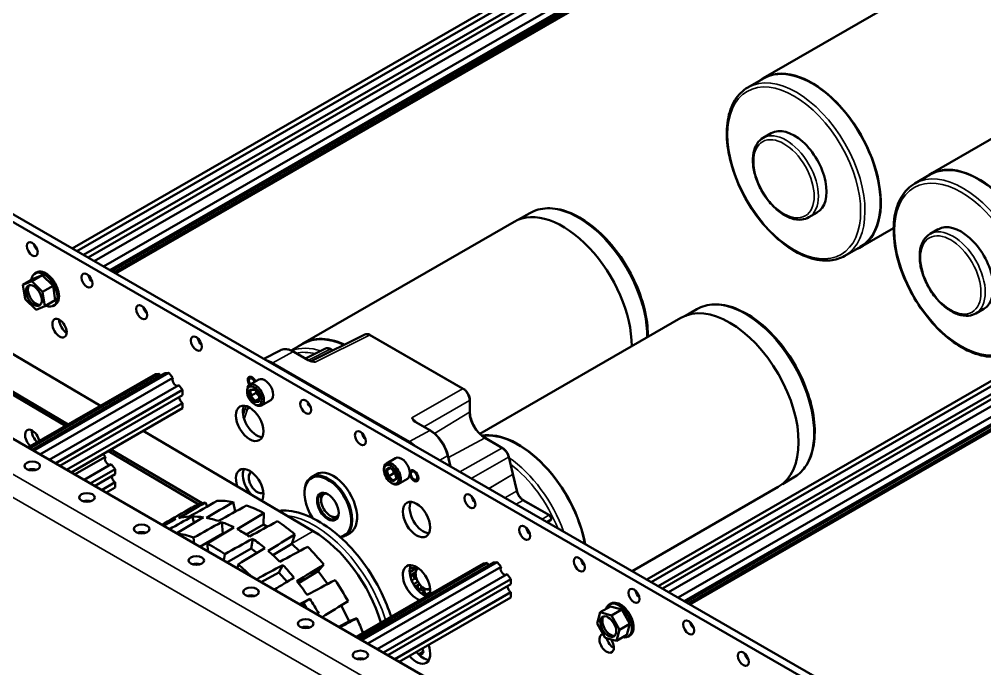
# Model space of a CAD drawing. Header units: inches. Extents: x 7.8 to 84, y 3.4 to 72.4.
# Drawn here: x 54.8 to 67.28, y 47.62 to 56 of the extents above; entities that cross this region are included whole.
import ezdxf

# ---------------------------------------------------------------- set-up
doc = ezdxf.new("R2010")
doc.units = ezdxf.units.IN
doc.header["$MEASUREMENT"] = 0
doc.layers.add('Visible (ANSI)', color=7, linetype='Continuous', lineweight=50)
doc.layers.add('Visible Narrow (ANSI)', color=7, linetype='Continuous', lineweight=35)

msp = doc.modelspace()

# ---------------------------------------------------------------- linework, layer by layer
at = {"layer": 'Visible (ANSI)'}
for p, q in [((55.487, 53.044), (66.269, 59.253)), ((55.545, 53.011), (66.327, 59.22)), ((55.633, 52.96), (66.415, 59.169)), ((55.691, 52.926), (66.473, 59.135)), ((55.77, 52.881), (66.502, 59.061)), ((55.891, 52.811), (66.546, 58.947)), ((55.97, 52.766), (66.575, 58.872)), ((55.992, 52.753), (66.546, 58.831)), ((56.024, 52.734), (66.502, 58.768)), ((56.046, 52.722), (66.473, 58.727)), ((47.632, 57.465), (70.083, 44.537)), ((47.721, 57.516), (70.171, 44.588)), ((67.15, 56.818), (64.418, 55.244)), ((68.227, 42.804), (45.599, 55.834)), ((69.306, 55.576), (66.574, 54.002)), ((64.219, 55.124), (64.42, 55.24)), ((73.693, 54.977), (62.911, 48.768)), ((73.751, 54.944), (62.969, 48.735)), ((73.84, 54.893), (63.058, 48.684)), ((73.897, 54.86), (63.115, 48.651)), ((73.926, 54.785), (63.195, 48.605)), ((73.971, 54.671), (63.316, 48.536)), ((73.999, 54.597), (63.395, 48.49)), ((73.971, 54.555), (63.416, 48.478)), ((64.417, 54.473), (64.522, 54.533)), ((55.85, 51.012), (50.065, 54.413)), ((73.926, 54.492), (63.449, 48.459)), ((73.897, 54.451), (63.47, 48.447)), ((55.432, 50.771), (49.909, 54.019)), ((55.4, 50.753), (49.916, 53.977)), ((66.375, 53.882), (66.577, 53.998)), ((61.401, 53.501), (61.256, 53.418)), ((65.008, 53.447), (65.113, 53.507)), ((58.465, 51.816), (61.197, 53.39)), ((66.103, 53.307), (65.675, 53.06)), ((66.574, 53.231), (66.678, 53.292)), ((65.471, 52.949), (65.673, 53.065)), ((55.096, 52.7), (54.962, 52.622)), ((55.096, 52.7), (54.983, 52.652)), ((55.026, 52.734), (55.004, 52.721)), ((55.238, 52.561), (55.096, 52.7)), ((54.983, 52.652), (54.848, 52.575)), ((54.962, 52.622), (54.848, 52.575)), ((54.848, 52.575), (54.876, 52.388)), ((55.103, 52.484), (54.962, 52.622)), ((55.238, 52.561), (55.103, 52.484)), ((55.266, 52.375), (55.238, 52.561)), ((55.73, 52.627), (55.738, 52.632)), ((55.131, 52.297), (55.103, 52.484)), ((54.876, 52.388), (55.018, 52.25)), ((55.018, 52.25), (55.131, 52.297)), ((55.266, 52.375), (55.131, 52.297)), ((55.265, 52.318), (55.244, 52.305)), ((63.558, 52.26), (63.413, 52.176)), ((67.165, 52.205), (67.269, 52.265)), ((60.754, 50.651), (63.354, 52.148)), ((59.268, 51.933), (58.575, 51.588)), ((60.541, 51.233), (59.337, 51.926)), ((58.317, 51.726), (58.468, 51.812)), ((58.173, 51.728), (57.962, 51.619)), ((58.348, 51.71), (58.537, 51.601)), ((58.503, 51.621), (58.759, 51.751)), ((58.829, 51.745), (58.857, 51.728)), ((56.56, 51.42), (54.912, 50.472)), ((56.61, 51.425), (54.933, 50.459)), ((56.686, 51.432), (54.965, 50.441)), ((56.736, 51.437), (54.986, 50.429)), ((56.56, 51.42), (56.61, 51.425)), ((56.686, 51.432), (56.736, 51.437)), ((56.736, 51.437), (56.787, 51.374)), ((56.787, 51.374), (55.065, 50.383)), ((57.897, 51.351), (57.778, 51.283)), ((57.787, 51.386), (57.79, 51.387)), ((56.863, 51.279), (55.186, 50.314)), ((56.913, 51.217), (55.265, 50.268)), ((56.863, 51.279), (56.913, 51.217)), ((56.913, 51.217), (56.913, 51.15)), ((57.746, 51.196), (57.746, 51.212)), ((57.778, 51.218), (57.84, 51.225)), ((57.779, 51.135), (57.778, 51.218)), ((57.792, 51.214), (57.778, 51.218)), ((57.845, 51.219), (57.792, 51.214)), ((57.792, 51.214), (57.793, 51.14)), ((57.864, 51.18), (57.793, 51.14)), ((57.84, 51.225), (57.903, 51.148)), ((57.864, 51.18), (57.864, 51.196)), ((57.903, 51.132), (57.864, 51.18)), ((56.913, 51.15), (55.324, 50.235)), ((56.913, 51.048), (55.412, 50.183)), ((56.913, 51.048), (56.913, 50.981)), ((57.793, 51.14), (57.779, 51.135)), ((57.842, 51.058), (57.779, 51.135)), ((57.793, 51.14), (57.849, 51.071)), ((57.842, 51.058), (57.849, 51.071)), ((57.904, 51.065), (57.842, 51.058)), ((57.903, 51.103), (57.849, 51.071)), ((57.849, 51.071), (57.903, 51.077)), ((57.903, 51.148), (57.904, 51.065)), ((58.051, 51.085), (57.932, 51.016)), ((60.625, 51.087), (60.625, 50.94)), ((56.913, 50.981), (55.47, 50.15)), ((57.841, 51.032), (57.855, 51.024)), ((59.908, 50.817), (59.908, 50.817)), ((59.915, 50.821), (59.915, 50.821)), ((59.927, 50.801), (60.116, 50.692)), ((58.601, 49.394), (56.402, 50.687)), ((60.823, 50.597), (61.049, 50.466)), ((57.124, 49.739), (55.953, 50.428)), ((57.164, 49.753), (55.985, 50.446)), ((55.914, 50.352), (55.517, 50.123)), ((55.885, 50.389), (55.914, 50.352)), ((59.665, 50.336), (59.546, 50.268)), ((60.341, 50.374), (60.376, 50.228)), ((61.182, 50.134), (61.129, 50.354)), ((54.979, 50.194), (54.952, 50.179)), ((55.991, 50.257), (55.638, 50.054)), ((56.041, 50.195), (55.717, 50.008)), ((55.991, 50.257), (56.041, 50.195)), ((56.041, 50.195), (56.041, 50.128)), ((59.514, 50.181), (59.514, 50.197)), ((59.538, 50.184), (59.587, 50.218)), ((59.56, 50.092), (59.538, 50.184)), ((59.553, 50.182), (59.538, 50.184)), ((59.595, 50.211), (59.553, 50.182)), ((59.599, 50.208), (59.553, 50.182)), ((59.553, 50.182), (59.573, 50.1)), ((59.587, 50.218), (59.657, 50.16)), ((59.644, 50.141), (59.635, 50.178)), ((59.88, 50.181), (59.883, 50.182)), ((56.041, 50.128), (55.775, 49.975)), ((58.661, 50.139), (58.579, 50.092)), ((59.573, 50.1), (59.56, 50.092)), ((59.631, 50.034), (59.56, 50.092)), ((59.644, 50.141), (59.573, 50.1)), ((59.573, 50.1), (59.635, 50.049)), ((59.679, 50.068), (59.631, 50.034)), ((59.631, 50.034), (59.635, 50.049)), ((59.635, 50.049), (59.677, 50.078)), ((59.666, 50.123), (59.644, 50.141)), ((59.657, 50.16), (59.679, 50.068)), ((59.818, 50.069), (59.7, 50.001)), ((59.954, 50.053), (59.956, 50.054)), ((61.233, 49.917), (61.182, 50.132)), ((64.81, 50.084), (64.665, 50.001)), ((56.041, 50.026), (55.864, 49.923)), ((56.041, 49.959), (55.922, 49.89)), ((56.041, 50.026), (56.041, 49.959)), ((59.608, 50.017), (59.622, 50.009)), ((62.723, 48.877), (64.612, 49.964)), ((58.488, 49.883), (58.488, 49.891)), ((58.704, 49.795), (58.704, 49.811)), ((61.654, 49.599), (61.321, 49.79)), ((57.208, 49.765), (57.229, 49.712)), ((57.231, 49.713), (57.228, 49.715)), ((57.567, 49.77), (57.593, 49.645)), ((57.036, 49.582), (57.061, 49.5)), ((57.962, 49.628), (57.96, 49.479)), ((58.822, 49.591), (58.836, 49.583)), ((61.678, 49.556), (61.678, 49.557)), ((56.671, 49.489), (56.645, 49.474)), ((56.705, 49.507), (56.714, 49.489)), ((57.418, 49.51), (57.432, 49.362)), ((57.96, 49.479), (57.736, 49.35)), ((57.96, 49.479), (58.008, 49.45)), ((61.666, 49.53), (61.63, 49.506)), ((56.836, 49.366), (56.837, 49.363)), ((57.063, 49.233), (57.055, 49.309)), ((57.137, 49.19), (57.432, 49.362)), ((57.432, 49.362), (57.439, 49.359)), ((57.82, 49.295), (57.8, 49.168)), ((58.363, 49.351), (58.324, 49.23)), ((59.077, 49.369), (59.016, 49.334)), ((57.23, 49.233), (57.241, 49.131)), ((57.485, 48.99), (57.8, 49.168)), ((57.8, 49.168), (57.873, 49.112)), ((58.324, 49.23), (58.079, 49.084)), ((58.324, 49.23), (58.425, 49.135)), ((57.444, 49.013), (57.457, 49.098)), ((57.631, 48.964), (57.623, 48.91)), ((58.21, 48.955), (58.157, 48.859)), ((58.736, 48.961), (58.664, 48.878)), ((60.802, 48.977), (59.155, 48.028)), ((60.852, 48.982), (59.176, 48.016)), ((60.929, 48.989), (59.208, 47.998)), ((60.979, 48.993), (59.229, 47.986)), ((61.029, 48.931), (59.308, 47.94)), ((59.919, 48.918), (59.908, 48.912)), ((60.802, 48.977), (60.852, 48.982)), ((60.929, 48.989), (60.979, 48.993)), ((60.979, 48.993), (61.029, 48.931)), ((57.929, 48.734), (58.157, 48.859)), ((58.157, 48.859), (58.264, 48.739)), ((58.664, 48.878), (58.41, 48.723)), ((58.664, 48.878), (58.787, 48.711)), ((61.106, 48.836), (59.429, 47.87)), ((59.848, 48.864), (59.925, 48.909)), ((59.925, 48.864), (59.854, 48.822)), ((59.895, 48.831), (59.857, 48.809)), ((61.106, 48.836), (61.156, 48.774)), ((61.156, 48.774), (59.508, 47.825)), ((61.156, 48.707), (59.566, 47.791)), ((59.913, 48.78), (59.874, 48.757)), ((59.898, 48.707), (59.955, 48.739)), ((59.976, 48.708), (59.918, 48.674)), ((59.977, 48.706), (59.92, 48.672)), ((61.156, 48.774), (61.156, 48.707)), ((61.156, 48.605), (59.655, 47.74)), ((59.962, 48.644), (59.948, 48.636)), ((60.002, 48.587), (60.044, 48.611)), ((60.054, 48.575), (60.037, 48.565)), ((61.156, 48.605), (61.156, 48.538)), ((62.77, 48.621), (62.768, 48.62)), ((62.814, 48.544), (62.813, 48.543)), ((58.438, 48.441), (58.475, 48.461)), ((58.556, 48.519), (58.475, 48.461)), ((58.475, 48.461), (58.515, 48.397)), ((58.96, 48.434), (59.064, 48.229)), ((61.156, 48.538), (59.713, 47.707)), ((62.444, 48.422), (62.31, 48.345)), ((62.45, 48.458), (62.429, 48.446)), ((62.59, 48.381), (62.444, 48.422)), ((62.31, 48.345), (62.269, 48.201)), ((62.455, 48.304), (62.31, 48.345)), ((62.59, 48.381), (62.455, 48.304)), ((62.56, 48.119), (62.455, 48.304)), ((62.694, 48.197), (62.59, 48.381)), ((59.064, 48.229), (58.931, 48.157)), ((59.064, 48.229), (59.164, 48.268)), ((62.269, 48.201), (62.374, 48.017)), ((62.694, 48.197), (62.56, 48.119)), ((62.653, 48.054), (62.694, 48.197)), ((62.519, 47.976), (62.56, 48.119)), ((62.653, 48.054), (62.519, 47.976)), ((62.69, 48.042), (62.669, 48.03)), ((62.374, 48.017), (62.519, 47.976)), ((59.964, 47.801), (60.028, 47.838)), ((60.016, 47.817), (59.974, 47.792)), ((59.222, 47.751), (59.194, 47.735))]:
    msp.add_line(p, q, dxfattribs=at)
for centre, major_axis, ratio, start_param, end_param in [((67.779, 55.726), (-0.629, 1.092), 0.578093, 3.925253, 6.283185), ((65.046, 54.152), (0.626, -1.088), 0.578093, 0, 3.141593), ((65.046, 54.152), (0.629, -1.092), 0.578093, 6.194069, 9.513895), ((64.817, 54.02), (0.295, -0.513), 0.578093, 0, 3.141593), ((67.203, 52.91), (0.626, -1.088), 0.578093, 0, 3.141593), ((67.203, 52.91), (0.629, -1.092), 0.578093, 6.194069, 9.513895), ((61.826, 52.298), (-0.629, 1.092), 0.578093, 3.925253, 6.283185), ((66.974, 52.778), (0.295, -0.513), 0.578093, 0, 3.141593), ((55.057, 53.087), (0.0499, -0.0867), 0.578093, 4.222063, 5.202715), ((55.124, 52.513), (0.12, -0.208), 0.578093, 5.631057, 10.076906), ((55.145, 52.526), (0.12, -0.208), 0.578093, 0, 3.141593), ((55.764, 52.68), (0.0499, -0.0867), 0.578093, 4.222063, 5.202715), ((55.017, 52.451), (-0.073, 0.127), 0.578093, 0.183717, 2.957875), ((56.471, 52.273), (0.0499, -0.0867), 0.578093, 4.222063, 5.202715), ((63.983, 51.056), (-0.629, 1.092), 0.578093, 3.141593, 6.283185), ((55.411, 52.066), (0.066, -0.114), 0.578093, 3.873537, 5.55124), ((57.178, 51.865), (0.0499, -0.0867), 0.578093, 4.222063, 5.202715), ((59.094, 50.725), (-0.629, 1.092), 0.578093, 5.60104, 6.372302), ((59.094, 50.725), (-0.626, 1.088), 0.578093, 5.60633, 6.283185), ((58.527, 51.584), (0.01, 0.0173), 0.578093, 6.276178, 6.283185), ((56.648, 51.429), (0.0312, -0.0542), 0.578093, 4.452523, 4.972255), ((56.825, 51.327), (-0.0312, 0.0542), 0.578093, 0.263733, 2.87786), ((57.855, 51.15), (-0.077, 0.133), 0.578093, 2.354261, 7.070517), ((57.811, 51.315), (-0.0399, 0.0693), 0.578093, 4.576611, 7.990033), ((57.974, 51.218), (0.077, -0.133), 0.578093, 0, 3.141593), ((56.913, 51.099), (0.0312, -0.0542), 0.578093, 3.925057, 5.499721), ((58.593, 51.051), (0.0499, -0.0867), 0.578093, 4.222063, 5.202715), ((57.868, 50.836), (0.125, -0.217), 0.578093, 3.502231, 5.922547), ((59.917, 50.784), (0.01, 0.0173), 0.578093, 0, 0.006167), ((54.969, 50.584), (-0.066, 0.114), 0.578093, 4.164953, 8.401418), ((55.057, 50.634), (0.066, -0.114), 0.578093, 3.873537, 5.259825), ((61.251, 49.483), (-0.629, 1.092), 0.578093, 4.166232, 6.058261), ((59.3, 50.644), (-0.0499, 0.0867), 0.578093, 1.08047, 2.061123), ((61.251, 49.483), (-0.626, 1.088), 0.578093, 4.167196, 6.054187), ((55.953, 50.305), (-0.0312, 0.0542), 0.578093, 0.263733, 2.87786), ((59.742, 50.203), (0.077, -0.133), 0.578093, 0, 3.141593), ((54.969, 50.137), (-0.1, 0), 0.575862, 4.161035, 5.263743), ((57.779, 49.968), (-0.125, 0.217), 0.578093, 3.458863, 7.519635), ((57.868, 50.019), (-0.125, 0.217), 0.578093, 0.360638, 2.020185), ((58.857, 49.75), (-0.218, 0.379), 0.578093, 5.496233, 6.382451), ((59.623, 50.134), (-0.077, 0.133), 0.578093, 2.354261, 7.070517), ((59.904, 50.109), (0.0399, -0.0693), 0.578093, 4.188008, 9.955619), ((56.041, 50.077), (0.0312, -0.0542), 0.578093, 3.925057, 5.499721), ((58.79, 49.709), (0.213, -0.37), 0.578093, 6.042249, 11.057561), ((58.797, 49.713), (-0.218, 0.379), 0.578093, 2.88356, 7.070517), ((58.859, 49.748), (0.218, -0.379), 0.578093, 0, 2.361616), ((55.676, 49.73), (-0.1, 0), 0.575862, 4.161035, 5.263743), ((58.023, 47.959), (-0.998, 1.733), 0.578093, 5.828118, 5.988635), ((57.868, 50.019), (0.125, -0.217), 0.578093, 5.81672, 5.922547), ((58.797, 49.713), (-0.094, 0.162), 0.578093, 5.522075, 10.185888), ((58.822, 49.727), (-0.083, 0.145), 0.578093, 5.986323, 9.721641), ((58.836, 49.735), (-0.093, 0.162), 0.578093, 0.202504, 0.787332), ((60.714, 49.829), (-0.0499, 0.0867), 0.578093, 1.08047, 2.061123), ((54.647, 46.015), (-54.956, -31.769), 0.031465, 4.65077, 4.657328), ((54.647, 46.015), (-52.798, -30.946), 0.031771, 4.64526, 4.651818), ((54.648, 46.015), (-55.207, -31.27), 0.030706, 4.645878, 4.652436), ((58.023, 47.959), (-0.998, 1.733), 0.578093, 6.113717, 6.274235), ((54.648, 46.015), (-52.636, -31.472), 0.028184, 4.640056, 4.646614), ((54.647, 46.015), (-55.368, -30.76), 0.027579, 4.641236, 4.647794), ((58.023, 47.959), (-0.998, 1.733), 0.578093, 5.542518, 5.703036), ((60.024, 49.594), (-0.125, 0.217), 0.578093, 0.360638, 2.780954), ((60.691, 49.496), (-52.917, -30.683), 0.03256, 4.76659, 4.769618), ((57.669, 47.756), (-0.998, 1.733), 0.578093, 6.137993, 6.249959), ((60.691, 49.496), (-55.296, -31.012), 0.029427, 4.762026, 4.767337), ((60.691, 49.496), (-52.703, -31.21), 0.0303, 4.761092, 4.76765), ((57.669, 47.756), (-0.998, 1.733), 0.578093, 5.995193, 6.107159), ((57.669, 47.756), (-0.998, 1.733), 0.578093, 5.852394, 5.964359), ((57.669, 47.756), (-0.998, 1.733), 0.578093, 5.709594, 5.82156), ((54.647, 46.015), (-52.589, -31.967), 0.022243, 4.635797, 4.642354), ((58.836, 49.735), (0.093, -0.162), 0.578093, 5.495853, 6.080682), ((60.691, 49.496), (-55.092, -31.523), 0.031388, 4.766835, 4.767912), ((57.669, 47.756), (-0.998, 1.733), 0.578093, 6.280793, 6.283185), ((60.691, 49.496), (-55.406, -30.51), 0.025184, 4.757639, 4.764197), ((60.691, 49.496), (-52.596, -31.726), 0.025476, 4.756305, 4.762863), ((57.669, 47.756), (-0.998, 1.733), 0.578093, 5.566794, 5.67876), ((57.669, 47.756), (0.998, -1.733), 0.578093, 2.282402, 2.394368), ((54.647, 46.015), (-55.417, -30.272), 0.022287, 4.637171, 4.643729), ((58.023, 47.959), (-0.998, 1.733), 0.578093, 5.256919, 5.417437), ((61.421, 49.422), (-0.0499, 0.0867), 0.578093, 1.08047, 2.061123), ((56.383, 49.323), (-0.1, 0), 0.575862, 4.161035, 5.263743), ((56.515, 49.539), (-0.094, -0.162), 0.578093, 0.020166, 0.116353), ((57.316, 47.552), (-0.998, 1.733), 0.578093, 5.685318, 5.845836), ((60.691, 49.496), (-55.398, -30.049), 0.018936, 4.753968, 4.760526), ((57.669, 47.756), (-0.998, 1.733), 0.578093, 5.281195, 5.393161), ((54.647, 46.015), (-52.659, -32.387), 0.014514, 4.632847, 4.639405), ((58.591, 48.286), (-0.68, 1.18), 0.578093, 4.332634, 5.489249), ((57.316, 47.552), (-0.998, 1.733), 0.578093, 5.399719, 5.560236), ((60.691, 49.496), (-52.609, -32.189), 0.01856, 4.752668, 4.759226), ((54.647, 46.015), (-55.356, -29.85), 0.015193, 4.633975, 4.640533), ((58.023, 47.959), (-0.998, 1.733), 0.578093, 4.97132, 5.131837), ((57.669, 47.756), (0.998, -1.733), 0.578093, 1.996803, 2.108768), ((57.09, 48.916), (0.1, 0), 0.575862, 1.019442, 2.12215), ((57.316, 47.552), (-0.807, 1.401), 0.578093, 5.66049, 5.686658), ((57.316, 47.552), (-0.998, 1.733), 0.578093, 5.148476, 5.274637), ((60.691, 49.496), (-55.285, -29.674), 0.011122, 4.75132, 4.757548), ((57.669, 47.756), (-0.998, 1.733), 0.578093, 4.995596, 5.107561), ((54.648, 46.016), (-52.837, -32.698), 0.0057, 4.63141, 4.637968), ((59.936, 48.726), (-0.125, 0.217), 0.578093, 3.682929, 8.883442), ((60.024, 48.777), (-0.125, 0.217), 0.578093, 0.360638, 2.600257), ((60.017, 48.504), (-0.225, 0.39), 0.578093, 5.790465, 6.049281), ((59.44, 49.088), (-0.299, 0.52), 0.578093, 4.066975, 4.111907), ((60.161, 49.182), (0.299, -0.52), 0.578093, 4.834532, 4.940643), ((60.891, 48.985), (0.0312, -0.0542), 0.578093, 4.452523, 4.972255), ((61.067, 48.884), (-0.0312, 0.0542), 0.578093, 0.263733, 2.87786), ((62.128, 49.015), (-0.0499, 0.0867), 0.578093, 1.08047, 2.061123), ((60.691, 49.496), (-52.734, -32.557), 0.010195, 4.750457, 4.755285), ((59.277, 48.681), (-0.53, 0.921), 0.578093, 4.49232, 4.543228), ((59.67, 49.221), (0.225, -0.39), 0.578093, 0, 0.141838), ((59.277, 48.681), (-0.586, 1.018), 0.578093, 4.588372, 4.604351), ((57.669, 47.756), (0.998, -1.733), 0.578093, 1.711203, 1.823169), ((54.648, 46.015), (-55.186, -29.524), 0.006799, 4.631933, 4.638491), ((58.023, 47.959), (-0.998, 1.733), 0.578093, 4.68572, 4.846238), ((60.039, 48.369), (-0.225, 0.39), 0.578093, 5.825598, 5.909713), ((59.277, 48.681), (-0.53, 0.921), 0.578093, 4.352694, 4.398301), ((59.703, 48.927), (-0.213, 0.37), 0.578093, 3.557726, 3.715695), ((59.71, 48.931), (0.218, -0.379), 0.578093, 0.408583, 0.544769), ((61.156, 48.656), (0.0312, -0.0542), 0.578093, 3.925057, 5.499721), ((57.797, 48.508), (0.1, 0), 0.575862, 1.019442, 2.12215), ((60.047, 48.241), (-0.225, 0.39), 0.578093, 5.511212, 5.770087), ((59.277, 48.681), (-0.586, 1.018), 0.578093, 4.291624, 4.325098), ((62.835, 48.608), (-0.0499, 0.0867), 0.578093, 1.08047, 2.061123), ((60.692, 49.496), (-55.069, -29.41), 0.002307, 4.749943, 4.752328), ((57.669, 47.756), (-0.998, 1.733), 0.578093, 4.709996, 4.821962), ((54.647, 46.015), (-53.113, -32.88), 0.003438, 1.645324, 1.651673), ((62.549, 48.238), (0.12, -0.208), 0.578093, 5.794199, 9.913764), ((62.57, 48.25), (0.12, -0.208), 0.578093, 0, 3.141593), ((60.691, 49.496), (-52.965, -32.807), 0.001124, 4.749794, 4.750159), ((62.441, 48.176), (-0.073, 0.127), 0.578093, 0.183717, 2.957875), ((54.648, 46.015), (-54.922, -29.325), 0.002268, 1.647889, 1.651916), ((58.023, 47.959), (-0.998, 1.733), 0.578093, 4.457244, 4.560639), ((63.542, 48.201), (-0.0499, 0.0867), 0.578093, 1.08047, 2.061123), ((58.504, 48.101), (0.1, 0), 0.575862, 1.019442, 2.12215), ((62.393, 47.943), (0.066, -0.114), 0.578093, 2.87023, 7.982986), ((59.936, 47.908), (0.125, -0.217), 0.578093, 4.967838, 7.598532), ((62.482, 47.994), (-0.066, 0.114), 0.578093, 1.10117, 2.409648), ((60.024, 47.959), (0.125, -0.217), 0.578093, 4.967838, 5.922547), ((59.794, 47.724), (-0.225, 0.39), 0.578093, 4.673454, 4.769732), ((59.277, 48.681), (0.586, -1.018), 0.578093, 0.312273, 0.345747), ((64.249, 47.794), (-0.0499, 0.0867), 0.578093, 1.08047, 2.061123), ((59.211, 47.694), (0.1, 0), 0.575862, 1.019442, 2.12215)]:
    msp.add_ellipse(centre, major_axis=major_axis, ratio=ratio, start_param=start_param, end_param=end_param, dxfattribs=at)
for centre, major_axis, ratio in [((54.969, 53.036), (-0.0499, 0.0867), 0.578093), ((55.676, 52.629), (-0.0499, 0.0867), 0.578093), ((54.99, 52.436), (0.073, -0.127), 0.578093), ((56.383, 52.222), (-0.0499, 0.0867), 0.578093), ((55.322, 52.015), (-0.066, 0.114), 0.578093), ((57.09, 51.815), (-0.0499, 0.0867), 0.578093), ((57.841, 51.141), (-0.067, 0.116), 0.578093), ((57.779, 50.785), (-0.125, 0.217), 0.578093), ((58.504, 51), (-0.0499, 0.0867), 0.578093), ((59.211, 50.593), (-0.0499, 0.0867), 0.578093), ((54.969, 50.235), (0.1, 0), 0.575862), ((59.609, 50.126), (-0.067, 0.116), 0.578093), ((55.676, 49.828), (0.1, 0), 0.575862), ((58.79, 49.709), (-0.099, 0.171), 0.578093), ((59.936, 49.543), (-0.125, 0.217), 0.578093), ((60.626, 49.779), (-0.0499, 0.0867), 0.578093), ((56.383, 49.421), (0.1, 0), 0.575862), ((61.333, 49.371), (-0.0499, 0.0867), 0.578093), ((57.09, 49.014), (0.1, 0), 0.575862), ((62.04, 48.964), (-0.0499, 0.0867), 0.578093), ((57.797, 48.607), (0.1, 0), 0.575862), ((62.747, 48.557), (-0.0499, 0.0867), 0.578093), ((62.414, 48.16), (-0.073, 0.127), 0.578093), ((58.504, 48.199), (0.1, 0), 0.575862), ((63.454, 48.15), (-0.0499, 0.0867), 0.578093), ((59.211, 47.792), (0.1, 0), 0.575862), ((64.161, 47.743), (-0.0499, 0.0867), 0.578093)]:
    msp.add_ellipse(centre, major_axis=major_axis, ratio=ratio, dxfattribs=at)
for points, knots in [([(64.219, 55.124), (64.152, 55.085), (64.095, 55.029), (64.006, 54.886), (63.976, 54.799), (63.943, 54.6), (63.942, 54.488), (63.971, 54.253), (64.001, 54.13), (64.088, 53.885), (64.145, 53.763), (64.281, 53.532), (64.359, 53.424), (64.531, 53.231), (64.623, 53.146), (64.813, 53.01), (64.911, 52.958), (65.102, 52.894), (65.195, 52.881), (65.35, 52.896), (65.414, 52.916), (65.471, 52.949)], [0.783464, 0.783464, 0.783464, 0.783464, 1.084936, 1.084936, 1.398153, 1.398153, 1.722274, 1.722274, 2.047465, 2.047465, 2.371773, 2.371773, 2.695726, 2.695726, 3.020114, 3.020114, 3.345374, 3.345374, 3.66894, 3.66894, 3.925057, 3.925057, 3.925057, 3.925057]), ([(64.417, 54.473), (64.385, 54.455), (64.358, 54.429), (64.315, 54.363), (64.3, 54.322), (64.282, 54.23), (64.28, 54.177), (64.292, 54.066), (64.305, 54.008), (64.345, 53.891), (64.371, 53.834), (64.434, 53.724), (64.471, 53.673), (64.552, 53.581), (64.595, 53.541), (64.686, 53.475), (64.733, 53.45), (64.826, 53.419), (64.872, 53.413), (64.948, 53.421), (64.98, 53.431), (65.008, 53.447)], [0.783464, 0.783464, 0.783464, 0.783464, 1.067269, 1.067269, 1.370552, 1.370552, 1.69776, 1.69776, 2.028986, 2.028986, 2.358425, 2.358425, 2.68702, 2.68702, 3.016496, 3.016496, 3.34774, 3.34774, 3.674549, 3.674549, 3.925057, 3.925057, 3.925057, 3.925057]), ([(66.375, 53.882), (66.308, 53.843), (66.252, 53.787), (66.163, 53.644), (66.132, 53.557), (66.099, 53.358), (66.099, 53.246), (66.127, 53.011), (66.157, 52.888), (66.244, 52.643), (66.302, 52.521), (66.437, 52.29), (66.516, 52.182), (66.687, 51.989), (66.78, 51.904), (66.97, 51.768), (67.067, 51.716), (67.258, 51.652), (67.352, 51.639), (67.507, 51.654), (67.571, 51.674), (67.628, 51.707)], [0.783464, 0.783464, 0.783464, 0.783464, 1.084936, 1.084936, 1.398153, 1.398153, 1.722274, 1.722274, 2.047465, 2.047465, 2.371773, 2.371773, 2.695726, 2.695726, 3.020114, 3.020114, 3.345374, 3.345374, 3.66894, 3.66894, 3.925057, 3.925057, 3.925057, 3.925057]), ([(61.401, 53.501), (61.468, 53.54), (61.545, 53.561), (61.713, 53.566), (61.805, 53.549), (61.993, 53.477), (62.09, 53.422), (62.279, 53.279), (62.37, 53.191), (62.539, 52.993), (62.616, 52.882), (62.747, 52.649), (62.801, 52.526), (62.882, 52.281), (62.909, 52.159), (62.925, 51.994), (62.927, 51.947), (62.926, 51.902)], [5.499721, 5.499721, 5.499721, 5.499721, 5.801193, 5.801193, 6.11441, 6.11441, 6.438531, 6.438531, 6.763722, 6.763722, 7.088029, 7.088029, 7.411982, 7.411982, 7.736371, 7.736371, 7.870888, 7.870888, 7.870888, 7.870888]), ([(66.574, 53.231), (66.542, 53.213), (66.515, 53.187), (66.472, 53.121), (66.456, 53.081), (66.438, 52.988), (66.437, 52.935), (66.448, 52.824), (66.461, 52.766), (66.501, 52.649), (66.528, 52.592), (66.591, 52.482), (66.628, 52.431), (66.708, 52.339), (66.752, 52.299), (66.843, 52.233), (66.89, 52.208), (66.983, 52.177), (67.029, 52.171), (67.105, 52.179), (67.137, 52.189), (67.165, 52.205)], [0.783464, 0.783464, 0.783464, 0.783464, 1.067269, 1.067269, 1.370552, 1.370552, 1.69776, 1.69776, 2.028986, 2.028986, 2.358425, 2.358425, 2.68702, 2.68702, 3.016496, 3.016496, 3.34774, 3.34774, 3.674549, 3.674549, 3.925057, 3.925057, 3.925057, 3.925057]), ([(63.558, 52.26), (63.625, 52.298), (63.702, 52.319), (63.87, 52.324), (63.961, 52.307), (64.149, 52.235), (64.247, 52.18), (64.435, 52.037), (64.527, 51.949), (64.696, 51.751), (64.772, 51.64), (64.903, 51.407), (64.958, 51.284), (65.039, 51.039), (65.066, 50.917), (65.088, 50.684), (65.084, 50.574), (65.044, 50.376), (65.008, 50.289), (64.917, 50.163), (64.867, 50.117), (64.81, 50.084)], [5.499721, 5.499721, 5.499721, 5.499721, 5.801193, 5.801193, 6.11441, 6.11441, 6.438531, 6.438531, 6.763722, 6.763722, 7.088029, 7.088029, 7.411982, 7.411982, 7.736371, 7.736371, 8.06163, 8.06163, 8.385196, 8.385196, 8.641314, 8.641314, 8.641314, 8.641314]), ([(59.268, 51.933), (59.275, 51.936), (59.283, 51.938), (59.3, 51.939), (59.308, 51.938), (59.324, 51.933), (59.331, 51.93), (59.337, 51.926)], [0, 0, 0, 0, 0.0814199, 0.0814199, 0.1671421, 0.1671421, 0.2350432, 0.2350432, 0.2350432, 0.2350432]), ([(58.173, 51.728), (58.183, 51.734), (58.193, 51.737), (58.215, 51.742), (58.227, 51.744), (58.25, 51.743), (58.262, 51.742), (58.287, 51.737), (58.299, 51.733), (58.323, 51.723), (58.336, 51.717), (58.348, 51.71)], [3.9536675, 3.9536675, 3.9536675, 3.9536675, 4.1054118, 4.1054118, 4.2571561, 4.2571561, 4.4089004, 4.4089004, 4.5606447, 4.5606447, 4.712389, 4.712389, 4.712389, 4.712389]), ([(58.759, 51.751), (58.767, 51.755), (58.775, 51.757), (58.791, 51.758), (58.8, 51.756), (58.816, 51.752), (58.822, 51.749), (58.829, 51.745)], [0, 0, 0, 0, 0.0823312, 0.0823312, 0.1674152, 0.1674152, 0.2363653, 0.2363653, 0.2363653, 0.2363653]), ([(58.537, 51.601), (58.537, 51.601), (58.537, 51.601), (58.538, 51.601), (58.538, 51.601), (58.538, 51.601), (58.538, 51.601), (58.539, 51.6), (58.54, 51.6), (58.543, 51.598), (58.546, 51.597), (58.554, 51.593), (58.56, 51.591), (58.574, 51.588), (58.581, 51.586), (58.588, 51.585)], [0, 0, 0, 0, 0.002498, 0.002498, 0.0034348, 0.0034348, 0.0062451, 0.0062451, 0.0146793, 0.0146793, 0.0400456, 0.0400456, 0.0955076, 0.0955076, 0.1537855, 0.1537855, 0.1537855, 0.1537855]), ([(57.787, 51.288), (57.785, 51.29), (57.784, 51.293), (57.778, 51.302), (57.775, 51.309), (57.77, 51.324), (57.768, 51.331), (57.767, 51.346), (57.767, 51.354), (57.771, 51.367), (57.774, 51.373), (57.781, 51.381), (57.784, 51.384), (57.787, 51.386)], [2.192013, 2.192013, 2.192013, 2.192013, 2.323145, 2.323145, 2.684277, 2.684277, 3.048494, 3.048494, 3.414545, 3.414545, 3.730346, 3.730346, 3.904182, 3.904182, 3.904182, 3.904182]), ([(60.541, 51.233), (60.551, 51.227), (60.561, 51.219), (60.58, 51.2), (60.589, 51.189), (60.603, 51.166), (60.61, 51.154), (60.619, 51.129), (60.622, 51.116), (60.624, 51.098), (60.625, 51.093), (60.625, 51.087)], [0, 0, 0, 0, 0.106261, 0.106261, 0.2124299, 0.2124299, 0.3159681, 0.3159681, 0.4188935, 0.4188935, 0.4666818, 0.4666818, 0.4666818, 0.4666818]), ([(60.823, 50.597), (60.803, 50.608), (60.783, 50.623), (60.744, 50.66), (60.725, 50.681), (60.692, 50.728), (60.677, 50.754), (60.652, 50.807), (60.642, 50.834), (60.629, 50.886), (60.625, 50.912), (60.625, 50.937), (60.625, 50.938), (60.625, 50.94)], [1.570796, 1.570796, 1.570796, 1.570796, 1.878493, 1.878493, 2.188043, 2.188043, 2.499254, 2.499254, 2.810543, 2.810543, 3.120289, 3.120289, 3.141593, 3.141593, 3.141593, 3.141593]), ([(60.116, 50.692), (60.136, 50.68), (60.156, 50.666), (60.195, 50.632), (60.213, 50.613), (60.248, 50.571), (60.264, 50.548), (60.293, 50.501), (60.305, 50.476), (60.326, 50.425), (60.335, 50.399), (60.341, 50.374)], [4.712389, 4.712389, 4.712389, 4.712389, 4.963855, 4.963855, 5.215321, 5.215321, 5.466787, 5.466787, 5.718253, 5.718253, 5.96972, 5.96972, 5.96972, 5.96972]), ([(61.049, 50.466), (61.059, 50.46), (61.069, 50.452), (61.088, 50.434), (61.097, 50.423), (61.112, 50.399), (61.118, 50.387), (61.125, 50.368), (61.127, 50.361), (61.129, 50.354)], [0, 0, 0, 0, 0.1064795, 0.1064795, 0.2123572, 0.2123572, 0.3158408, 0.3158408, 0.3728311, 0.3728311, 0.3728311, 0.3728311]), ([(59.954, 50.053), (59.949, 50.05), (59.945, 50.049), (59.935, 50.048), (59.93, 50.048), (59.918, 50.051), (59.913, 50.054), (59.901, 50.061), (59.895, 50.066), (59.884, 50.077), (59.879, 50.083), (59.871, 50.097), (59.868, 50.104), (59.863, 50.119), (59.861, 50.126), (59.86, 50.141), (59.86, 50.149), (59.864, 50.162), (59.867, 50.168), (59.874, 50.176), (59.877, 50.179), (59.88, 50.181)], [0.812075, 0.812075, 0.812075, 0.812075, 1.034851, 1.034851, 1.283761, 1.283761, 1.595036, 1.595036, 1.95765, 1.95765, 2.323145, 2.323145, 2.684277, 2.684277, 3.048494, 3.048494, 3.414545, 3.414545, 3.730346, 3.730346, 3.904182, 3.904182, 3.904182, 3.904182]), ([(57.798, 50.16), (57.792, 50.155), (57.786, 50.15), (57.776, 50.134), (57.772, 50.123), (57.767, 50.098), (57.767, 50.084), (57.77, 50.055), (57.774, 50.039), (57.784, 50.008), (57.791, 49.993), (57.808, 49.964), (57.818, 49.95), (57.839, 49.926), (57.851, 49.915), (57.875, 49.898), (57.888, 49.891), (57.912, 49.883), (57.924, 49.881), (57.943, 49.883), (57.949, 49.885), (57.955, 49.887)], [0.840164, 0.840164, 0.840164, 0.840164, 1.068666, 1.068666, 1.372864, 1.372864, 1.699885, 1.699885, 2.030589, 2.030589, 2.359575, 2.359575, 2.687764, 2.687764, 3.016798, 3.016798, 3.347527, 3.347527, 3.674093, 3.674093, 3.868358, 3.868358, 3.868358, 3.868358]), ([(61.182, 50.134), (61.182, 50.133), (61.182, 50.133), (61.182, 50.133), (61.182, 50.133), (61.182, 50.133), (61.182, 50.133), (61.182, 50.132), (61.182, 50.132), (61.182, 50.132), (61.182, 50.132), (61.182, 50.132)], [1.257330609, 1.257330609, 1.257330609, 1.257330609, 1.259085217, 1.259085217, 1.260839826, 1.260839826, 1.262594434, 1.262594434, 1.264349042, 1.264349042, 1.26610365, 1.26610365, 1.26610365, 1.26610365]), ([(61.233, 49.917), (61.236, 49.905), (61.24, 49.893), (61.251, 49.869), (61.257, 49.857), (61.272, 49.834), (61.281, 49.824), (61.299, 49.806), (61.308, 49.798), (61.319, 49.792), (61.32, 49.791), (61.321, 49.79)], [0, 0, 0, 0, 0.1004746, 0.1004746, 0.2035259, 0.2035259, 0.3074691, 0.3074691, 0.4106828, 0.4106828, 0.4252114, 0.4252114, 0.4252114, 0.4252114]), ([(58.153, 49.657), (58.196, 49.661), (58.24, 49.66), (58.389, 49.643), (58.499, 49.608), (58.722, 49.497), (58.834, 49.419), (59.049, 49.228), (59.151, 49.116), (59.335, 48.869), (59.417, 48.734), (59.533, 48.494), (59.574, 48.391), (59.607, 48.289)], [0.795931, 0.795931, 0.795931, 0.795931, 0.931412, 0.931412, 1.249399, 1.249399, 1.574935, 1.574935, 1.900293, 1.900293, 2.22478, 2.22478, 2.45821, 2.45821, 2.45821, 2.45821]), ([(61.654, 49.599), (61.658, 49.597), (61.661, 49.594), (61.667, 49.587), (61.67, 49.583), (61.674, 49.575), (61.676, 49.571), (61.678, 49.564), (61.678, 49.56), (61.678, 49.557)], [0, 0, 0, 0, 0.0339028, 0.0339028, 0.069271, 0.069271, 0.1028079, 0.1028079, 0.1302302, 0.1302302, 0.1302302, 0.1302302]), ([(61.678, 49.556), (61.678, 49.552), (61.678, 49.548), (61.675, 49.54), (61.673, 49.537), (61.669, 49.533), (61.667, 49.531), (61.666, 49.53)], [0, 0, 0, 0, 0.03261278, 0.03261278, 0.06416017, 0.06416017, 0.07981563, 0.07981563, 0.07981563, 0.07981563]), ([(59.955, 48.918), (59.949, 48.913), (59.943, 48.908), (59.933, 48.892), (59.929, 48.881), (59.924, 48.856), (59.924, 48.842), (59.927, 48.813), (59.93, 48.797), (59.941, 48.766), (59.948, 48.751), (59.965, 48.722), (59.975, 48.708), (59.996, 48.684), (60.008, 48.673), (60.032, 48.656), (60.044, 48.649), (60.069, 48.641), (60.081, 48.639), (60.099, 48.641), (60.106, 48.643), (60.112, 48.646)], [0.840164, 0.840164, 0.840164, 0.840164, 1.068666, 1.068666, 1.372864, 1.372864, 1.699885, 1.699885, 2.030589, 2.030589, 2.359575, 2.359575, 2.687764, 2.687764, 3.016798, 3.016798, 3.347527, 3.347527, 3.674093, 3.674093, 3.868358, 3.868358, 3.868358, 3.868358]), ([(60.022, 48.622), (60.027, 48.628), (60.031, 48.635), (60.037, 48.645), (60.038, 48.649), (60.04, 48.652)], [5.7562998, 5.7562998, 5.7562998, 5.7562998, 5.8486714, 5.8486714, 5.8896054, 5.8896054, 5.8896054, 5.8896054])]:
    msp.add_open_spline(points, degree=3, knots=knots, dxfattribs=at)
for points in [[(58.759, 51.751), (58.759, 51.751), (58.759, 51.751), (58.759, 51.751)], [(58.589, 51.585), (58.589, 51.585), (58.589, 51.585), (58.588, 51.585)], [(59.91, 50.815), (59.91, 50.815), (59.91, 50.815), (59.91, 50.815)], [(59.91, 50.815), (59.914, 50.81), (59.919, 50.805), (59.927, 50.801)]]:
    msp.add_open_spline(points, degree=3, dxfattribs=at)
at = {"layer": 'Visible Narrow (ANSI)'}
for p, q in [((67.829, 42.575), (45.202, 55.605)), ((45.073, 55.382), (67.7, 42.351)), ((59.328, 51.925), (58.624, 51.575)), ((59.328, 51.925), (60.531, 51.233)), ((58.339, 51.709), (58.077, 51.569)), ((58.527, 51.601), (58.339, 51.709)), ((58.82, 51.744), (58.538, 51.601)), ((58.82, 51.744), (58.852, 51.726)), ((58.077, 51.569), (59.845, 50.551)), ((60.531, 51.233), (59.875, 50.855)), ((60.619, 51.08), (60.031, 50.741)), ((60.619, 51.08), (60.619, 50.932)), ((57.723, 50.972), (57.696, 50.887)), ((57.709, 50.838), (57.75, 50.967)), ((57.724, 50.973), (57.723, 50.972)), ((57.735, 51.008), (57.724, 50.973)), ((57.786, 50.986), (57.75, 50.967)), ((57.751, 50.968), (57.761, 50.999)), ((57.751, 50.968), (57.785, 50.986)), ((60.17, 50.654), (60.619, 50.932)), ((60.106, 50.691), (59.917, 50.8)), ((59.845, 50.551), (60.106, 50.691)), ((60.813, 50.596), (60.348, 50.346)), ((60.813, 50.596), (61.039, 50.466)), ((61.039, 50.466), (60.496, 50.159)), ((60.335, 50.367), (60.238, 50.308)), ((60.368, 50.233), (60.335, 50.367)), ((61.123, 50.347), (60.642, 50.075)), ((61.123, 50.347), (61.176, 50.126)), ((60.872, 49.943), (61.176, 50.126)), ((61.177, 50.125), (60.874, 49.942)), ((61.177, 50.125), (61.227, 49.91)), ((60.657, 49.814), (60.668, 49.82)), ((60.669, 49.818), (60.658, 49.812)), ((61.077, 49.825), (61.227, 49.91)), ((61.312, 49.79), (61.224, 49.74)), ((61.312, 49.79), (61.645, 49.598)), ((61.558, 49.548), (61.645, 49.598)), ((61.614, 49.515), (61.673, 49.549)), ((61.673, 49.548), (61.619, 49.512)), ((61.673, 49.548), (61.673, 49.549)), ((61.355, 49.431), (61.358, 49.433)), ((58.326, 49.235), (58.601, 49.394)), ((61.379, 49.38), (61.39, 49.386)), ((61.398, 49.366), (61.393, 49.363)), ((60.038, 48.565), (60.112, 48.608)), ((60.109, 48.583), (60.061, 48.556))]:
    msp.add_line(p, q, dxfattribs=at)
for centre, major_axis in [((64.817, 54.02), (0.607, -1.053)), ((64.685, 53.944), (0.276, -0.479)), ((66.974, 52.778), (0.607, -1.053)), ((66.841, 52.702), (0.276, -0.479)), ((59.904, 50.109), (-0.0269, 0.0466))]:
    msp.add_ellipse(centre, major_axis=major_axis, ratio=0.578093, dxfattribs=at)
for centre, major_axis, ratio, start_param, end_param in [((64.845, 54.036), (-0.626, 1.088), 0.578093, 3.141593, 6.283185), ((64.712, 53.96), (-0.295, 0.513), 0.578093, 3.141593, 6.283185), ((67.002, 52.795), (-0.626, 1.088), 0.578093, 3.141593, 6.283185), ((62.027, 52.414), (-0.626, 1.088), 0.578093, 3.921247, 6.283185), ((66.869, 52.718), (-0.295, 0.513), 0.578093, 3.141593, 6.283185), ((64.184, 51.172), (0.626, -1.088), 0.578093, 0, 3.141593), ((59.327, 51.909), (0.01, 0.0173), 0.578093, 0, 0.748558), ((58.339, 51.431), (-0.17, 0.295), 0.578093, 5.499721, 6.258442), ((58.893, 50.609), (-0.626, 1.088), 0.578093, 5.718233, 6.197527), ((58.338, 51.693), (0.01, 0.0173), 0.578093, 0, 0.748558), ((58.865, 50.593), (-0.607, 1.053), 0.578093, 5.778786, 6.100491), ((58.819, 51.727), (0.01, 0.0173), 0.578093, 0, 0.748558), ((58.077, 51.28), (0.176, -0.306), 0.578093, 2.358128, 2.701345), ((58.076, 51.28), (0.176, -0.306), 0.578093, 2.358128, 2.69555), ((58.076, 51.553), (0.01, 0.0173), 0.578093, 0.783464, 1.568493), ((58.076, 51.553), (0.01, 0.0173), 0.578093, 0.748558, 0.783464), ((58.527, 51.584), (0.01, 0.0173), 0.578093, 0, 0.748558), ((57.811, 51.315), (-0.0269, 0.0466), 0.578093, 4.509805, 8.056565), ((57.825, 51.322), (-0.0368, 0.064), 0.578093, 6.230952, 6.307928), ((60.531, 51.216), (0.01, 0.0173), 0.578093, 6.283183, 7.031743), ((60.605, 51.087), (0.02, 0), 0.575862, 5.532694, 6.283188), ((57.737, 50.98), (-0.019, 0.0061), 0.722765, 0.990846, 2.526736), ((57.738, 50.981), (-0.019, 0.0063), 0.72606, 0.998577, 2.534467), ((57.881, 50.844), (-0.097, 0.168), 0.578093, 0.473866, 0.482639), ((60.605, 50.94), (0.02, 0), 0.575862, 5.532694, 6.283185), ((60.813, 50.82), (0.137, -0.238), 0.578093, 3.928925, 5.499721), ((59.917, 50.784), (0.01, 0.0173), 0.578093, 0.006167, 0.748558), ((60.106, 50.675), (0.01, 0.0173), 0.578093, 0, 0.748558), ((60.106, 50.413), (-0.17, 0.295), 0.578093, 4.24239, 5.499721), ((59.844, 50.535), (0.01, 0.0173), 0.578093, 0.783464, 1.568493), ((59.844, 50.535), (0.01, 0.0173), 0.578093, 0.748558, 0.783464), ((59.844, 50.262), (0.176, -0.306), 0.578093, 2.020706, 2.358128), ((59.845, 50.262), (0.176, -0.306), 0.578093, 2.014911, 2.358128), ((60.813, 50.579), (0.01, 0.0173), 0.578093, 0, 0.748558), ((61.039, 50.449), (0.01, 0.0173), 0.578093, 6.283184, 7.031743), ((60.321, 50.369), (0.0194, 0.0047), 0.369541, 5.418757, 6.283185), ((61.109, 50.349), (0.0194, 0.0047), 0.369541, 5.418757, 6.283186), ((61.049, 49.367), (0.626, -1.088), 0.578093, 1.267518, 2.264873), ((59.918, 50.117), (-0.0368, 0.064), 0.578093, 6.230952, 6.307928), ((61.021, 49.351), (-0.607, 1.053), 0.578093, 4.463141, 5.347352), ((57.875, 50.023), (-0.074, 0.128), 0.578093, 6.202501, 9.505462), ((59.918, 50.117), (0.0368, -0.064), 0.578093, 6.258442, 6.335419), ((61.163, 50.129), (0.0194, 0.0047), 0.369541, 5.418757, 6.283185), ((61.008, 50.16), (-0.125, 0.217), 0.578093, 4.233617, 4.24239), ((61.163, 50.127), (0.0195, 0.0046), 0.375909, 5.420953, 6.283185), ((61.213, 49.912), (0.0195, 0.0046), 0.375909, 5.420953, 6.283185), ((61.311, 49.773), (0.01, 0.0173), 0.578093, 0, 0.748558), ((58.616, 48.301), (-0.711, 1.234), 0.578093, 4.35006, 5.862798), ((61.644, 49.581), (0.01, 0.0173), 0.578093, 6.283175, 7.031743), ((61.658, 49.557), (0.02, 0), 0.575862, 5.532694, 6.283196), ((61.658, 49.556), (0.02, 0), 0.575862, 5.532694, 6.283185), ((60.031, 48.781), (-0.074, 0.128), 0.578093, 6.202501, 9.505462)]:
    msp.add_ellipse(centre, major_axis=major_axis, ratio=ratio, start_param=start_param, end_param=end_param, dxfattribs=at)
for points, knots in [([(59.268, 51.933), (59.276, 51.937), (59.285, 51.938), (59.305, 51.936), (59.316, 51.932), (59.328, 51.925)], [0.5234848, 0.5234848, 0.5234848, 0.5234848, 0.75, 0.75, 1, 1, 1, 1]), ([(58.759, 51.751), (58.762, 51.753), (58.765, 51.754), (58.775, 51.756), (58.784, 51.756), (58.801, 51.753), (58.811, 51.749), (58.82, 51.744)], [0.4011402, 0.4011402, 0.4011402, 0.4011402, 0.5, 0.5, 0.75, 0.75, 1, 1, 1, 1]), ([(58.624, 51.575), (58.621, 51.576), (58.617, 51.576), (58.614, 51.577), (58.614, 51.577), (58.613, 51.577), (58.613, 51.577), (58.612, 51.577), (58.611, 51.577), (58.61, 51.577), (58.605, 51.578), (58.602, 51.579), (58.599, 51.579), (58.598, 51.579), (58.596, 51.58), (58.595, 51.58), (58.587, 51.581), (58.58, 51.583), (58.574, 51.584), (58.573, 51.584), (58.573, 51.584), (58.573, 51.584), (58.554, 51.589), (58.538, 51.594), (58.527, 51.601)], [0, 0, 0, 0, 0.082031, 0.082031, 0.082031, 0.09375, 0.09375, 0.09375, 0.125, 0.125, 0.125, 0.246094, 0.246094, 0.246094, 0.279087, 0.279087, 0.279087, 0.492188, 0.492188, 0.492188, 0.5, 0.5, 0.5, 1, 1, 1, 1]), ([(58.579, 51.587), (58.582, 51.587), (58.586, 51.587), (58.59, 51.587), (58.59, 51.587), (58.59, 51.587), (58.591, 51.587), (58.601, 51.586), (58.613, 51.582), (58.624, 51.575)], [0.6650875, 0.6650875, 0.6650875, 0.6650875, 0.75, 0.75, 0.75, 0.7613256, 0.7613256, 0.7613256, 1, 1, 1, 1]), ([(60.531, 51.233), (60.543, 51.226), (60.554, 51.217), (60.576, 51.194), (60.586, 51.181), (60.602, 51.153), (60.608, 51.138), (60.617, 51.108), (60.619, 51.093), (60.619, 51.08)], [0, 0, 0, 0, 0.25, 0.25, 0.5, 0.5, 0.75, 0.75, 1, 1, 1, 1]), ([(59.91, 50.815), (59.907, 50.818), (59.905, 50.821), (59.903, 50.824), (59.894, 50.835), (59.885, 50.846), (59.875, 50.855)], [0.3796047, 0.3796047, 0.3796047, 0.3796047, 0.5, 0.5, 0.5, 1, 1, 1, 1]), ([(59.917, 50.8), (59.912, 50.803), (59.907, 50.807), (59.902, 50.811), (59.902, 50.812), (59.901, 50.812), (59.901, 50.812), (59.9, 50.813), (59.9, 50.814), (59.899, 50.815), (59.896, 50.818), (59.893, 50.822), (59.89, 50.826), (59.89, 50.826), (59.89, 50.826), (59.89, 50.826), (59.889, 50.827), (59.889, 50.827), (59.888, 50.828), (59.888, 50.828), (59.888, 50.829), (59.888, 50.829), (59.886, 50.833), (59.884, 50.836), (59.882, 50.84), (59.882, 50.84), (59.882, 50.84), (59.882, 50.84), (59.881, 50.842), (59.88, 50.844), (59.879, 50.847), (59.878, 50.847), (59.878, 50.848), (59.878, 50.849), (59.878, 50.849), (59.878, 50.849), (59.877, 50.849), (59.877, 50.851), (59.876, 50.853), (59.875, 50.855)], [0, 0, 0, 0, 0.25, 0.25, 0.25, 0.268069, 0.268069, 0.268069, 0.310547, 0.310547, 0.310547, 0.492188, 0.492188, 0.492188, 0.499999, 0.499999, 0.499999, 0.539442, 0.539442, 0.539442, 0.561523, 0.561523, 0.561523, 0.746094, 0.746094, 0.746094, 0.75, 0.75, 0.75, 0.875, 0.875, 0.875, 0.90625, 0.90625, 0.90625, 0.917969, 0.917969, 0.917969, 1, 1, 1, 1]), ([(59.875, 50.855), (59.887, 50.848), (59.898, 50.839), (59.908, 50.828), (59.909, 50.828), (59.909, 50.827), (59.91, 50.827), (59.918, 50.818), (59.925, 50.808), (59.932, 50.798)], [0, 0, 0, 0, 0.2386787, 0.2386787, 0.2386787, 0.25, 0.25, 0.25, 0.4421609, 0.4421609, 0.4421609, 0.4421609]), ([(61.039, 50.466), (61.049, 50.46), (61.058, 50.453), (61.075, 50.437), (61.084, 50.427), (61.099, 50.406), (61.105, 50.394), (61.116, 50.371), (61.12, 50.359), (61.123, 50.347)], [0, 0, 0, 0, 0.25, 0.25, 0.5, 0.5, 0.75, 0.75, 1, 1, 1, 1]), ([(61.227, 49.91), (61.23, 49.898), (61.234, 49.886), (61.245, 49.862), (61.252, 49.85), (61.267, 49.829), (61.275, 49.819), (61.293, 49.802), (61.302, 49.795), (61.312, 49.79)], [0, 0, 0, 0, 0.25, 0.25, 0.5, 0.5, 0.75, 0.75, 1, 1, 1, 1]), ([(61.673, 49.549), (61.673, 49.558), (61.67, 49.568), (61.665, 49.577), (61.66, 49.586), (61.652, 49.594), (61.645, 49.598)], [0, 0, 0, 0, 0.5, 0.5, 0.5, 1, 1, 1, 1]), ([(60.049, 48.648), (60.048, 48.646), (60.048, 48.645), (60.047, 48.644), (60.047, 48.643), (60.046, 48.641), (60.046, 48.64), (60.042, 48.632), (60.038, 48.624), (60.034, 48.616)], [0.05821851, 0.05821851, 0.05821851, 0.05821851, 0.06054688, 0.06054688, 0.06054688, 0.0625, 0.0625, 0.0625, 0.07663128, 0.07663128, 0.07663128, 0.07663128])]:
    msp.add_open_spline(points, degree=3, knots=knots, dxfattribs=at)
for points in [[(58.624, 51.575), (58.612, 51.579), (58.6, 51.582), (58.589, 51.585)], [(61.666, 49.53), (61.67, 49.533), (61.673, 49.54), (61.673, 49.548)]]:
    msp.add_open_spline(points, degree=3, dxfattribs=at)

doc.saveas('drawing.dxf')
